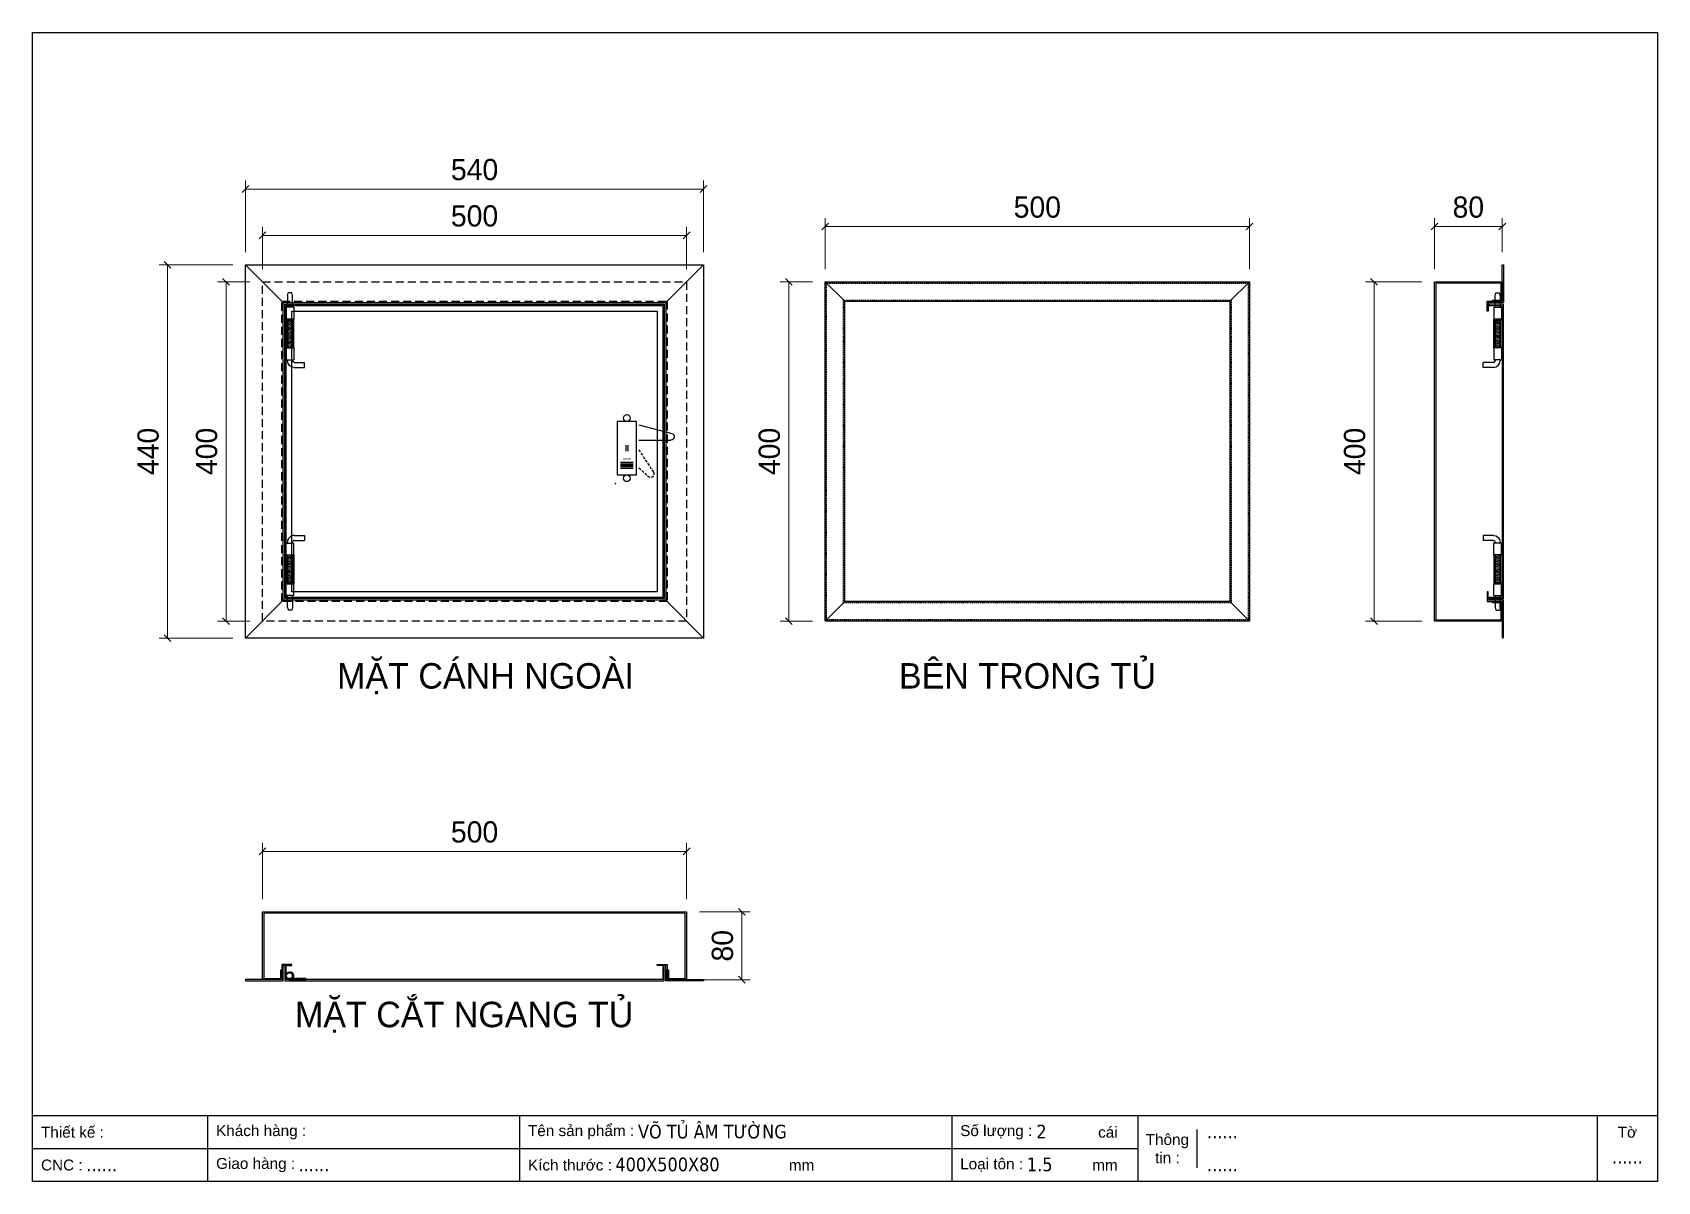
# Model space of a CAD drawing. Header units: millimetres. Extents: x 0 to 1916, y 0 to 1354.
import ezdxf
from ezdxf.enums import TextEntityAlignment as Align

# ---------------------------------------------------------------- set-up
doc = ezdxf.new("R2010")
doc.units = ezdxf.units.MM
doc.linetypes.add('DASHED', pattern=[0.75, 0.5, -0.25])
doc.linetypes.add('HIDDEN2', pattern=[4.7625, 3.175, -1.5875])
doc.styles.add('Arial', font='arial.ttf')
doc.styles.add('Tahoma (Input Text)', font='tahoma.ttf')
doc.dimstyles.get("Standard").update_dxf_attribs({"dimtxt": 2.5, "dimasz": 2.5, "dimexe": 1.25, "dimexo": 0.625, "dimtad": 1, "dimcen": 2.5, "dimazin": 3, "dimtfac": 1, "dimtmove": 0, "dimatfit": 3})

# ---------------------------------------------------------------- blocks, each defined once
blk = doc.blocks.new('*D1')
at = {"color": 0, "linetype": 'ByBlock', "lineweight": -2}
for p, q in [((275.1, 1119.3), (267.1, 1111.3)), ((767.1, 1111.3), (775.1, 1119.3))]:
    blk.add_line(p, q, dxfattribs=at)
at = {"color": 5, "lineweight": 9, "ltscale": 3, "transparency": 16777216}
for p, q in [((271.1, 1075.6), (271.1, 1125.3)), ((271.1, 1115.3), (771.1, 1115.3)), ((771.1, 1075.6), (771.1, 1125.3))]:
    blk.add_line(p, q, dxfattribs=at)
at = {"layer": 'Defpoints', "color": 0, "ltscale": 3, "transparency": 16777216}
for p in [(771.1, 1115.3), (271.1, 1060.6), (771.1, 1060.6)]:
    blk.add_point(p, dxfattribs=at)
at = {"color": 3, "ltscale": 3, "transparency": 16777216, "insert": (521.1, 1138.1), "char_height": 25, "attachment_point": 5}
blk.add_mtext('500', dxfattribs=at)
blk = doc.blocks.new('*D2')
at = {"color": 5, "lineweight": 9, "ltscale": 3, "transparency": 16777216}
for p, q in [((256.1, 1060.6), (218.1, 1060.6)), ((228.1, 1060.6), (228.1, 660.6)), ((256.1, 660.6), (218.1, 660.6))]:
    blk.add_line(p, q, dxfattribs=at)
at = {"color": 0, "linetype": 'ByBlock', "lineweight": -2}
for p, q in [((232.1, 1056.6), (224.1, 1064.6)), ((224.1, 664.6), (232.1, 656.6))]:
    blk.add_line(p, q, dxfattribs=at)
at = {"layer": 'Defpoints', "color": 0, "ltscale": 3, "transparency": 16777216}
for p in [(271.1, 1060.6), (228.1, 660.6), (271.1, 660.6)]:
    blk.add_point(p, dxfattribs=at)
at = {"color": 3, "ltscale": 3, "transparency": 16777216, "insert": (205.3, 860.6), "char_height": 25, "attachment_point": 5, "rotation": 90}
blk.add_mtext('400', dxfattribs=at)
blk = doc.blocks.new('*D3')
at = {"color": 5, "lineweight": 9, "ltscale": 3, "transparency": 16777216}
for p, q in [((1637.6, 1060.6), (1571.4, 1060.6)), ((1581.4, 1060.6), (1581.4, 660.6)), ((1637.6, 660.6), (1571.4, 660.6))]:
    blk.add_line(p, q, dxfattribs=at)
at = {"color": 0, "linetype": 'ByBlock', "lineweight": -2}
for p, q in [((1585.4, 1056.6), (1577.4, 1064.6)), ((1577.4, 664.6), (1585.4, 656.6))]:
    blk.add_line(p, q, dxfattribs=at)
at = {"layer": 'Defpoints', "color": 0, "ltscale": 3, "transparency": 16777216}
for p in [(1652.6, 1060.6), (1581.4, 660.6), (1652.6, 660.6)]:
    blk.add_point(p, dxfattribs=at)
at = {"color": 3, "ltscale": 3, "transparency": 16777216, "insert": (1558.6, 860.6), "char_height": 25, "attachment_point": 5, "rotation": 90}
blk.add_mtext('400', dxfattribs=at)
blk = doc.blocks.new('*D4')
at = {"color": 5, "lineweight": 9, "ltscale": 3, "transparency": 16777216}
for p, q in [((1652.6, 1075.6), (1652.6, 1135.7)), ((1732.6, 1095.6), (1732.6, 1135.7)), ((1732.6, 1125.7), (1652.6, 1125.7))]:
    blk.add_line(p, q, dxfattribs=at)
at = {"color": 0, "linetype": 'ByBlock', "lineweight": -2}
for p, q in [((1656.6, 1129.7), (1648.6, 1121.7)), ((1728.6, 1121.7), (1736.6, 1129.7))]:
    blk.add_line(p, q, dxfattribs=at)
at = {"layer": 'Defpoints', "color": 0, "ltscale": 3, "transparency": 16777216}
for p in [(1652.6, 1125.7), (1732.6, 1080.6), (1652.6, 1060.6)]:
    blk.add_point(p, dxfattribs=at)
at = {"color": 3, "ltscale": 3, "transparency": 16777216, "insert": (1692.6, 1148.5), "char_height": 25, "attachment_point": 5}
blk.add_mtext('80', dxfattribs=at)
blk = doc.blocks.new('12369')
at = {"color": 1}
for p, q in [((35964.4, 54778.6), (35965.4, 54781.6)), ((35970.4, 54778.6), (35969.4, 54781.6)), ((35962.9, 54764.6), (35971.9, 54764.6)), ((35962.9, 54764.6), (35962.9, 54750.6)), ((35971.9, 54750.6), (35962.9, 54750.6)), ((35962.9, 54716.6), (35962.9, 54750.6)), ((35963.4, 54747.6), (35971.4, 54749.1)), ((35963.4, 54746.1), (35971.4, 54747.6)), ((35964.4, 54747.6), (35963.4, 54747.6)), ((35971.4, 54747.6), (35970.4, 54747.6)), ((35971.9, 54764.6), (35971.9, 54750.6)), ((35963.4, 54744.6), (35971.4, 54746.1)), ((35964.4, 54746.1), (35963.4, 54746.1)), ((35963.4, 54743.1), (35971.4, 54744.6)), ((35964.4, 54744.6), (35963.4, 54744.6)), ((35963.4, 54741.6), (35971.4, 54743.1)), ((35964.4, 54743.1), (35963.4, 54743.1)), ((35963.4, 54740.1), (35971.4, 54741.6)), ((35964.4, 54741.6), (35963.4, 54741.6)), ((35963.4, 54738.6), (35971.4, 54740.1)), ((35964.4, 54740.1), (35963.4, 54740.1)), ((35963.4, 54737.1), (35971.4, 54738.6)), ((35964.4, 54738.6), (35963.4, 54738.6)), ((35963.4, 54735.6), (35971.4, 54737.1)), ((35964.4, 54737.1), (35963.4, 54737.1)), ((35963.4, 54734.1), (35971.4, 54735.6)), ((35964.4, 54735.6), (35963.4, 54735.6)), ((35963.4, 54732.6), (35971.4, 54734.1)), ((35964.4, 54734.1), (35963.4, 54734.1)), ((35963.4, 54731.1), (35971.4, 54732.6)), ((35964.4, 54732.6), (35963.4, 54732.6)), ((35963.4, 54729.6), (35971.4, 54731.1)), ((35964.4, 54731.1), (35963.4, 54731.1)), ((35963.4, 54728.1), (35971.4, 54729.6)), ((35964.4, 54729.6), (35963.4, 54729.6)), ((35963.4, 54726.6), (35971.4, 54728.1)), ((35964.4, 54728.1), (35963.4, 54728.1)), ((35971.4, 54746.1), (35970.4, 54746.1)), ((35971.4, 54744.6), (35970.4, 54744.6)), ((35971.4, 54743.1), (35970.4, 54743.1)), ((35971.4, 54741.6), (35970.4, 54741.6)), ((35971.4, 54740.1), (35970.4, 54740.1)), ((35971.4, 54738.6), (35970.4, 54738.6)), ((35971.4, 54737.1), (35970.4, 54737.1)), ((35971.4, 54735.6), (35970.4, 54735.6)), ((35971.4, 54734.1), (35970.4, 54734.1)), ((35971.4, 54732.6), (35970.4, 54732.6)), ((35971.4, 54731.1), (35970.4, 54731.1)), ((35971.4, 54729.6), (35970.4, 54729.6)), ((35971.4, 54728.1), (35970.4, 54728.1)), ((35962.9, 54716.6), (35962.9, 54702.6)), ((35971.9, 54716.6), (35962.9, 54716.6)), ((35963.4, 54725.1), (35971.4, 54726.6)), ((35964.4, 54726.6), (35963.4, 54726.6)), ((35963.4, 54723.6), (35971.4, 54725.1)), ((35964.4, 54725.1), (35963.4, 54725.1)), ((35963.4, 54722.1), (35971.4, 54723.6)), ((35964.4, 54723.6), (35963.4, 54723.6)), ((35963.4, 54720.6), (35971.4, 54722.1)), ((35964.4, 54722.1), (35963.4, 54722.1)), ((35963.4, 54719.1), (35971.4, 54720.6)), ((35964.4, 54720.6), (35963.4, 54720.6)), ((35963.4, 54717.6), (35971.4, 54719.1)), ((35964.4, 54719.1), (35963.4, 54719.1)), ((35964.4, 54717.6), (35963.4, 54717.6)), ((35966.1, 54716.6), (35971.4, 54717.6)), ((35971.4, 54726.6), (35970.4, 54726.6)), ((35971.4, 54725.1), (35970.4, 54725.1)), ((35971.4, 54723.6), (35970.4, 54723.6)), ((35971.4, 54722.1), (35970.4, 54722.1)), ((35971.4, 54720.6), (35970.4, 54720.6)), ((35971.4, 54719.1), (35970.4, 54719.1)), ((35971.4, 54717.6), (35970.4, 54717.6)), ((35971.9, 54716.6), (35971.9, 54702.6)), ((35962.4, 54699.6), (35950.4, 54699.6)), ((35950.4, 54693.6), (35950.4, 54699.6)), ((35962.4, 54693.6), (35950.4, 54693.6)), ((35971.9, 54702.6), (35962.9, 54702.6)), ((35964.4, 54702.6), (35964.4, 54701.6)), ((35970.4, 54702.6), (35970.4, 54702.6)), ((35970.4, 54702.6), (35970.4, 54701.6))]:
    blk.add_line(p, q, dxfattribs=at)
for points in [[(35964.4, 54764.6), (35964.4, 54778.6)], [(35965.4, 54781.6), (35969.4, 54781.6)], [(35970.4, 54778.6), (35970.4, 54764.6)], [(35964.4, 54716.6), (35964.4, 54749.1)], [(35970.4, 54749.1), (35970.4, 54716.6)]]:
    blk.add_lwpolyline(points, dxfattribs=at)
blk.add_lwpolyline([(35971.4, 54749.1), (35963.4, 54749.1), (35963.4, 54750.6), (35971.4, 54750.6)], close=True, dxfattribs=at)
for radius in [2, 8]:
    blk.add_arc((35962.4, 54701.6), radius, 270, 0, dxfattribs=at)
blk = doc.blocks.new('*D5')
at = {"color": 0, "linetype": 'ByBlock', "lineweight": -2}
for p, q in [((275.1, 393.2), (267.1, 385.2)), ((767.1, 385.2), (775.1, 393.2))]:
    blk.add_line(p, q, dxfattribs=at)
at = {"color": 5, "lineweight": 9, "ltscale": 3, "transparency": 16777216}
for p, q in [((271.1, 332.9), (271.1, 399.2)), ((771.1, 389.2), (271.1, 389.2)), ((771.1, 332.9), (771.1, 399.2))]:
    blk.add_line(p, q, dxfattribs=at)
at = {"layer": 'Defpoints', "color": 0, "ltscale": 3, "transparency": 16777216}
for p in [(271.1, 389.2), (271.1, 317.9), (771.1, 317.9)]:
    blk.add_point(p, dxfattribs=at)
at = {"color": 3, "ltscale": 3, "transparency": 16777216, "insert": (521.1, 411.9), "char_height": 25, "attachment_point": 5}
blk.add_mtext('500', dxfattribs=at)
blk = doc.blocks.new('*D6')
at = {"color": 5, "lineweight": 9, "ltscale": 3, "transparency": 16777216}
for p, q in [((786.1, 317.9), (846.1, 317.9)), ((836.1, 237.9), (836.1, 317.9)), ((786.1, 237.9), (846.1, 237.9))]:
    blk.add_line(p, q, dxfattribs=at)
at = {"color": 0, "linetype": 'ByBlock', "lineweight": -2}
for p, q in [((840.1, 313.9), (832.1, 321.9)), ((832.1, 241.9), (840.1, 233.9))]:
    blk.add_line(p, q, dxfattribs=at)
at = {"layer": 'Defpoints', "color": 0, "ltscale": 3, "transparency": 16777216}
for p in [(771.1, 317.9), (836.1, 317.9), (771.1, 237.9)]:
    blk.add_point(p, dxfattribs=at)
at = {"color": 3, "ltscale": 3, "transparency": 16777216, "insert": (813.4, 277.9), "char_height": 25, "attachment_point": 5, "rotation": 90}
blk.add_mtext('80', dxfattribs=at)
blk = doc.blocks.new('khoado')
at = {"color": 1}
for p, q in [((0, 70), (-39, 59.9)), ((0, 52), (-38, 52))]:
    blk.add_line(p, q, dxfattribs=at)
at = {"color": 1, "linetype": 'HIDDEN2'}
for p, q in [((0, 40.7), (-17.3, 14.2)), ((0, 19.3), (-11.3, 9))]:
    blk.add_line(p, q, dxfattribs=at)
at = {"color": 1, "lineweight": -3}
for p, q in [((13, 45.9), (13, 39.1)), ((15, 45.9), (15, 39.1)), ((6.5, 25.4), (21.5, 25.4)), ((6.5, 23.7), (21.5, 23.7)), ((6.5, 22), (21.5, 22)), ((6.5, 20.3), (21.5, 20.3)), ((6.5, 18.6), (21.5, 18.6)), ((27, 1), (28, 0))]:
    blk.add_line(p, q, dxfattribs=at)
at = {"color": 1}
blk.add_arc((-38, 56), 4, 104.5563, 270, dxfattribs=at)
at = {"color": 1, "linetype": 'HIDDEN2'}
blk.add_arc((-14, 12), 4, 146.7823, 312.226, dxfattribs=at)
at = {"color": 1, "lineweight": -3, "insert": (14, 29.6), "char_height": 2.5, "width": 15, "attachment_point": 5}
blk.add_mtext('{\\f.VnArial|b0|i0|c0|p34;PUSH}', dxfattribs=at)
blk = doc.blocks.new('*D7')
at = {"color": 0, "linetype": 'ByBlock', "lineweight": -2}
for p, q in [((255.1, 1173.9), (247.1, 1165.9)), ((787.1, 1165.9), (795.1, 1173.9))]:
    blk.add_line(p, q, dxfattribs=at)
at = {"color": 5, "lineweight": 9, "ltscale": 3, "transparency": 16777216}
for p, q in [((251.1, 1095.6), (251.1, 1179.9)), ((251.1, 1169.9), (791.1, 1169.9)), ((791.1, 1095.6), (791.1, 1179.9))]:
    blk.add_line(p, q, dxfattribs=at)
at = {"layer": 'Defpoints', "color": 0, "ltscale": 3, "transparency": 16777216}
for p in [(791.1, 1169.9), (251.1, 1080.6), (791.1, 1080.6)]:
    blk.add_point(p, dxfattribs=at)
at = {"color": 3, "ltscale": 3, "transparency": 16777216, "insert": (521.1, 1192.7), "char_height": 25, "attachment_point": 5}
blk.add_mtext('540', dxfattribs=at)
blk = doc.blocks.new('*D8')
at = {"color": 5, "lineweight": 9, "ltscale": 3, "transparency": 16777216}
for p, q in [((236.1, 1080.6), (149.2, 1080.6)), ((159.2, 1080.6), (159.2, 640.6)), ((236.1, 640.6), (149.2, 640.6))]:
    blk.add_line(p, q, dxfattribs=at)
at = {"color": 0, "linetype": 'ByBlock', "lineweight": -2}
for p, q in [((163.2, 1076.6), (155.2, 1084.6)), ((155.2, 644.6), (163.2, 636.6))]:
    blk.add_line(p, q, dxfattribs=at)
at = {"layer": 'Defpoints', "color": 0, "ltscale": 3, "transparency": 16777216}
for p in [(251.1, 1080.6), (159.2, 640.6), (251.1, 640.6)]:
    blk.add_point(p, dxfattribs=at)
at = {"color": 3, "ltscale": 3, "transparency": 16777216, "insert": (136.4, 860.6), "char_height": 25, "attachment_point": 5, "rotation": 90}
blk.add_mtext('440', dxfattribs=at)
blk = doc.blocks.new('*D9')
at = {"color": 5, "lineweight": 9, "ltscale": 3, "transparency": 16777216}
for p, q in [((919.5, 1060.6), (881.5, 1060.6)), ((891.5, 1060.6), (891.5, 660.6)), ((919.5, 660.6), (881.5, 660.6))]:
    blk.add_line(p, q, dxfattribs=at)
at = {"color": 0, "linetype": 'ByBlock', "lineweight": -2}
for p, q in [((895.5, 1056.6), (887.5, 1064.6)), ((887.5, 664.6), (895.5, 656.6))]:
    blk.add_line(p, q, dxfattribs=at)
at = {"layer": 'Defpoints', "color": 0, "ltscale": 3, "transparency": 16777216}
for p in [(934.5, 1060.6), (891.5, 660.6), (934.5, 660.6)]:
    blk.add_point(p, dxfattribs=at)
at = {"color": 3, "ltscale": 3, "transparency": 16777216, "insert": (868.7, 860.6), "char_height": 25, "attachment_point": 5, "rotation": 90}
blk.add_mtext('400', dxfattribs=at)
blk = doc.blocks.new('*D10')
at = {"color": 5, "lineweight": 9, "ltscale": 3, "transparency": 16777216}
for p, q in [((934.5, 1075.6), (934.5, 1135.7)), ((1434.5, 1075.6), (1434.5, 1135.7)), ((934.5, 1125.7), (1434.5, 1125.7))]:
    blk.add_line(p, q, dxfattribs=at)
at = {"color": 0, "linetype": 'ByBlock', "lineweight": -2}
for p, q in [((938.5, 1129.7), (930.5, 1121.7)), ((1430.5, 1121.7), (1438.5, 1129.7))]:
    blk.add_line(p, q, dxfattribs=at)
at = {"layer": 'Defpoints', "color": 0, "ltscale": 3, "transparency": 16777216}
for p in [(1434.5, 1125.7), (934.5, 1060.6), (1434.5, 1060.6)]:
    blk.add_point(p, dxfattribs=at)
at = {"color": 3, "ltscale": 3, "transparency": 16777216, "insert": (1184.5, 1148.5), "char_height": 25, "attachment_point": 5}
blk.add_mtext('500', dxfattribs=at)
blk = doc.blocks.new('khungtenAsean2')
at = {"color": 7}
for p, q in [((2970, -1980), (0, -1980)), ((320, -1980), (320, -2100)), ((890, -1980), (890, -2100)), ((1680, -1980), (1680, -2100)), ((2020, -1980), (2020, -2100)), ((2860, -1980), (2860, -2100)), ((2128.3, -2005), (2128.3, -2075)), ((2020, -2040), (0, -2040))]:
    blk.add_line(p, q, dxfattribs=at)
blk.add_lwpolyline([(0, 0), (2970, 0), (2970, -2100), (0, -2100)], close=True, dxfattribs=at)
at = {"color": 2, "char_height": 20, "style": 'Arial'}
for s, insert, width, attachment_point in [('  Thiết kế :', (0, -2010), 917.634, 4), ('  Khách hàng :', (320, -2010), 917.634, 4), ('  Tên sản phẩm :', (890, -2010), 917.634, 4), ('  Số lượng :', (1680, -2010), 917.634, 4), ('cái', (1947.6, -2010), 917.634, 4), ('Thông\\Ptin :', (2074.2, -2040), 108.311, 5), ('Tờ', (2915, -2010), 110, 5), ('  CNC :', (0, -2070), 917.634, 4), ('  Giao hàng :', (320, -2070), 917.634, 4), ('  Kích thước :', (890, -2070), 917.634, 4), ('mm', (1382.3, -2070), 917.634, 4), ('  Loại tôn :', (1680, -2070), 917.634, 4), ('mm', (1936.9, -2070), 917.634, 4)]:
    blk.add_mtext(s, dxfattribs=dict(at, insert=insert, width=width, attachment_point=attachment_point))
at = {"color": 1, "style": 'Tahoma (Input Text)', "flags": 8}
for tag, p in [('#01', (137.1, -2021.3)), ('#03', (506.6, -2019.3)), ('#05', (1106.6, -2021.3)), ('#07', (1834.7, -2021.3)), ('#09', (2146.7, -2021.3)), ('#02', (98.5, -2081.3)), ('#04', (486.1, -2081.3)), ('#06', (1065.3, -2081.3)), ('#08', (1817.4, -2081.3)), ('#10', (2146.7, -2081.3))]:
    blk.add_attdef(tag, p, '', height=25, dxfattribs=at)
blk.add_attdef('#11', text='', height=25, dxfattribs=at).set_placement((2915, -2067.3), align=Align.CENTER)

msp = doc.modelspace()

# ---------------------------------------------------------------- linework, layer by layer
at = {"ltscale": 3}
for p, q in [((251.059, 1080.606), (295.559, 1036.106)), ((1732.631, 1080.606), (1734.131, 1080.606)), ((934.461, 1060.606), (957.461, 1037.606)), ((1411.461, 1037.606), (1434.461, 1060.606)), ((295.559, 1036.106), (295.559, 1036.106)), ((957.461, 683.606), (934.461, 660.606)), ((1411.461, 683.606), (1434.461, 660.606)), ((791.059, 237.944), (791.059, 236.444))]:
    msp.add_line(p, q, dxfattribs=at)
at = {"color": 51, "ltscale": 3, "true_color": 0xf8f6b0}
for p, q in [((791.059, 1080.606), (746.559, 1036.106)), ((295.559, 685.106), (251.059, 640.606)), ((746.559, 685.106), (791.059, 640.606))]:
    msp.add_line(p, q, dxfattribs=at)
at = {"color": 1}
for p, q in [((303.559, 245.444), (297.282, 245.444)), ((303.559, 239.444), (297.282, 239.444)), ((303.559, 237.944), (322.059, 237.944)), ((322.059, 239.448), (303.712, 239.448)), ((307.936, 241.399), (306.477, 241.747)), ((322.059, 239.448), (322.059, 237.944))]:
    msp.add_line(p, q, dxfattribs=at)
at = {"color": 51, "ltscale": 3, "true_color": 0xf8f6b0}
for points in [[(251.059, 1080.606), (791.059, 1080.606), (791.059, 640.606), (251.059, 640.606)], [(295.559, 1036.106), (746.559, 1036.106), (746.559, 685.106), (295.559, 685.106)], [(305.559, 1026.106), (736.559, 1026.106), (736.559, 695.106), (305.559, 695.106)], [(251.059, 236.444), (295.559, 236.444), (295.559, 254.444), (305.559, 254.444), (305.559, 255.944), (294.059, 255.944), (294.059, 237.944), (251.059, 237.944)]]:
    msp.add_lwpolyline(points, close=True, dxfattribs=at)
for points in [[(1734.131, 1080.606), (1734.131, 1036.106), (1716.131, 1036.106), (1716.131, 1026.106), (1714.631, 1026.106), (1714.631, 1037.606), (1732.631, 1037.606), (1732.631, 1080.606)], [(1734.131, 640.606), (1734.131, 685.106), (1716.131, 685.106), (1716.131, 695.106), (1714.631, 695.106), (1714.631, 683.606), (1732.631, 683.606), (1732.631, 640.606)], [(791.059, 236.444), (746.559, 236.444), (746.559, 254.444), (736.559, 254.444), (736.559, 255.944), (748.059, 255.944), (748.059, 237.944), (791.059, 237.944)]]:
    msp.add_lwpolyline(points, dxfattribs=at)
at = {"linetype": 'HIDDEN2', "ltscale": 3}
for points in [[(271.059, 1060.606), (771.059, 1060.606), (771.059, 660.606), (271.059, 660.606)], [(294.059, 1037.606), (748.059, 1037.606), (748.059, 683.606), (294.059, 683.606)]]:
    msp.add_lwpolyline(points, close=True, dxfattribs=at)
at = {"ltscale": 3}
for points in [[(934.461, 1060.606), (1434.461, 1060.606), (1434.461, 660.606), (934.461, 660.606)], [(1732.631, 660.606), (1652.631, 660.606), (1652.631, 1060.606), (1732.631, 1060.606), (1732.631, 1037.606), (1721.131, 1037.606), (1721.131, 1037.606), (1721.131, 1037.606), (1721.131, 1039.106), (1731.131, 1039.106), (1731.131, 1059.106), (1654.131, 1059.106), (1654.131, 662.106), (1731.131, 662.106), (1731.131, 682.106), (1721.131, 682.106), (1721.131, 683.606), (1721.131, 683.606), (1721.131, 683.606), (1732.631, 683.606)], [(957.461, 1037.606), (1411.461, 1037.606), (1411.461, 683.606), (957.461, 683.606)], [(271.059, 237.944), (271.059, 317.944), (771.059, 317.944), (771.059, 237.944), (748.059, 237.944), (748.059, 249.444), (748.059, 249.444), (748.059, 249.444), (749.559, 249.444), (749.559, 239.444), (769.559, 239.444), (769.559, 316.444), (272.559, 316.444), (272.559, 239.444), (292.559, 239.444), (292.559, 249.444), (294.059, 249.444), (294.059, 249.444), (294.059, 249.444), (294.059, 237.944)]]:
    msp.add_lwpolyline(points, close=True, dxfattribs=at)
at = {"linetype": 'DASHED', "ltscale": 3}
for points in [[(935.961, 1059.106), (1432.961, 1059.106), (1432.961, 662.106), (935.961, 662.106)], [(955.961, 1039.106), (1412.961, 1039.106), (1412.961, 682.106), (955.961, 682.106)]]:
    msp.add_lwpolyline(points, close=True, dxfattribs=at)
at = {"color": 6, "ltscale": 3}
for points in [[(297.559, 1034.106), (744.559, 1034.106), (744.559, 687.106), (297.559, 687.106)], [(299.059, 1032.606), (743.059, 1032.606), (743.059, 688.606), (299.059, 688.606)]]:
    msp.add_lwpolyline(points, close=True, dxfattribs=at)
at = {"color": 6}
for points in [[(1717.222, 1032.606), (1717.222, 1032.606), (1732.631, 1032.606), (1732.631, 688.606), (1717.222, 688.606), (1717.222, 688.606), (1717.222, 688.606), (1717.222, 687.106), (1734.131, 687.106), (1734.131, 1034.106), (1717.222, 1034.106), (1717.222, 1032.606)], [(743.059, 253.353), (743.059, 253.353), (743.059, 237.944), (299.059, 237.944), (299.059, 253.353), (299.059, 253.353), (299.059, 253.353), (297.559, 253.353), (297.559, 236.444), (744.559, 236.444), (744.559, 253.353), (743.059, 253.353)]]:
    msp.add_lwpolyline(points, close=True, dxfattribs=at)
at = {"color": 2}
msp.add_lwpolyline([(712.092, 895.974), (689.092, 895.974), (689.092, 832.974), (712.092, 832.974)], close=True, dxfattribs=at)
for centre in [(700.592, 899.974), (700.592, 828.974), (303.559, 242.444)]:
    msp.add_circle(centre, 4, dxfattribs=at)
at = {"color": 1}
for radius, start, end in [(4.5, 346.569868, 138.189685), (4.5, 221.810315, 270), (3, 346.569868, 90), (3, 270, 90), (3, 270, 272.907261)]:
    msp.add_arc((303.559, 242.444), radius, start, end, dxfattribs=at)

# ---------------------------------------------------------------- block references
at = {"color": 7}
ref = msp.add_blockref('khungtenAsean2', (0, 1354.442), dxfattribs=dict(at, xscale=0.6449725440442564, yscale=0.6449725440442564, zscale=0.6449725440442564))
ref.add_attrib('#11', '......', dxfattribs={"color": 1, "height": 16.1243, "style": 'Tahoma (Input Text)'}).set_placement((1880.091, 21.06), align=Align.CENTER)
ref.add_attrib('#09', '......', (1384.574, 50.775), dxfattribs={"color": 1, "height": 16.1243, "style": 'Tahoma (Input Text)'})
ref.add_attrib('#10', '......', (1384.574, 12.077), dxfattribs={"color": 1, "height": 16.1243, "style": 'Tahoma (Input Text)'})
ref.add_attrib('#08', '1.5', (1172.204, 12.077), dxfattribs={"color": 1, "height": 16.1243, "style": 'Tahoma (Input Text)'})
ref.add_attrib('#07', '2', (1183.319, 50.775), dxfattribs={"color": 1, "height": 16.124, "style": 'Tahoma (Input Text)'})
ref.add_attrib('#06', '400X500X80', (687.109, 12.077), dxfattribs={"color": 1, "height": 16.1243, "style": 'Tahoma (Input Text)'})
ref.add_attrib('#05', 'VÕ TỦ ÂM TƯỜNG', (713.745, 50.775), dxfattribs={"color": 1, "height": 16.12431, "style": 'Tahoma (Input Text)'})
ref.add_attrib('#04', '......', (313.524, 12.077), dxfattribs={"color": 1, "height": 16.1243, "style": 'Tahoma (Input Text)'})
ref.add_attrib('#02', '......', (63.502, 12.077), dxfattribs={"color": 1, "height": 16.1243, "style": 'Tahoma (Input Text)'})
at = {"xscale": -1}
msp.add_blockref('12369', (36270.968, -53734.037), dxfattribs=at)
msp.add_blockref('12369', (-34240.277, -53734.037))
at = {"color": 7, "xscale": -1}
msp.add_blockref('khoado', (714.592, 821.974), dxfattribs=at)
at = {"rotation": 180}
msp.add_blockref('12369', (36270.968, 55455.248), dxfattribs=at)
at = {"xscale": -1, "rotation": 180}
msp.add_blockref('12369', (-34240.277, 55455.248), dxfattribs=at)

# ---------------------------------------------------------------- texts
at = {"color": 7, "char_height": 30, "width": 1000, "attachment_point": 2}
for s, insert in [('MẶT CÁNH NGOÀI', (534.001, 611.062)), ('BÊN TRONG TỦ', (1172.898, 611.062)), ('MẶT CẮT NGANG TỦ', (508.863, 211.874))]:
    msp.add_mtext(s, dxfattribs=dict(at, insert=insert))

# ---------------------------------------------------------------- dimensions: what is measured, and where the dimension line sits
at = {"ltscale": 3}
for base, p1, p2, picture, middle in [((791.059, 1169.925), (251.059, 1080.606), (791.059, 1080.606), '*D7', (521.059, 1192.689)), ((771.059, 1115.337), (271.059, 1060.606), (771.059, 1060.606), '*D1', (521.059, 1138.101)), ((1434.461, 1125.693), (934.461, 1060.606), (1434.461, 1060.606), '*D10', (1184.461, 1148.458)), ((1652.631, 1125.693), (1732.631, 1080.606), (1652.631, 1060.606), '*D4', (1692.631, 1148.458)), ((271.059, 389.181), (771.059, 317.944), (271.059, 317.944), '*D5', (521.059, 411.945))]:
    dim = msp.add_linear_dim(base=base, p1=p1, p2=p2, dimstyle='Standard', dxfattribs=at)
    dim.commit()
    dim.dimension.update_dxf_attribs({"geometry": picture, "text_midpoint": middle})
for base, p1, p2, angle, picture, middle in [((159.191, 640.606), (251.059, 1080.606), (251.059, 640.606), 90, '*D8', (136.427, 860.606)), ((228.077, 660.606), (271.059, 1060.606), (271.059, 660.606), 90, '*D2', (205.313, 860.606)), ((891.478, 660.606), (934.461, 1060.606), (934.461, 660.606), 90, '*D9', (868.714, 860.606)), ((1581.394, 660.606), (1652.631, 1060.606), (1652.631, 660.606), 90, '*D3', (1558.629, 860.606)), ((836.147, 317.944), (771.059, 237.944), (771.059, 317.944), 270, '*D6', (813.383, 277.944))]:
    dim = msp.add_linear_dim(base=base, p1=p1, p2=p2, angle=angle, dimstyle='Standard', dxfattribs=at)
    dim.commit()
    dim.dimension.update_dxf_attribs({"geometry": picture, "text_midpoint": middle})

doc.saveas('drawing.dxf')
